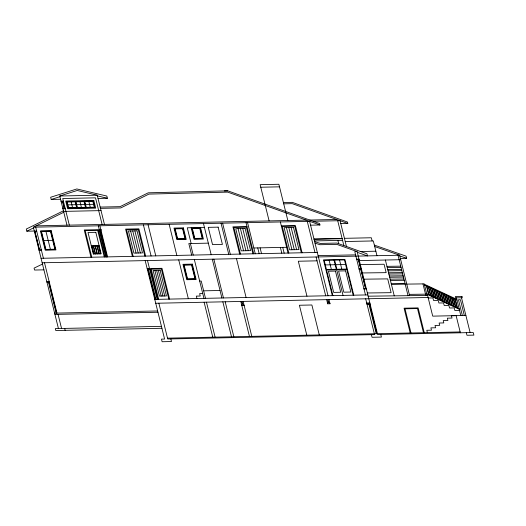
<?xml version="1.0" encoding="UTF-8"?>
<svg xmlns="http://www.w3.org/2000/svg" width="526" height="526" viewBox="0 0 526 526"><rect width="100%" height="100%" fill="white"/><g stroke="black" fill="none" stroke-linecap="round" stroke-linejoin="round"><path stroke-width="0.79" d="M327.678 303.804L328.987 299.59L330.019 303.758L327.678 303.804L326.646 299.636L330.019 303.758M63.429 210.814L26.3 229.04L26.833 231.203L36.649 230.993M58.432 328.54L33.355 227.193L63.784 212.254M26.833 231.203L33.532 227.916M42.481 264.078L34.065 268.122L34.545 270.048L43.908 269.845M66.986 225.194L59.76 196.007L77.223 190.478L97.218 195.212L104.444 224.398M98.027 198.453L107.389 198.256L106.844 196.06L76.842 188.959L50.654 197.25L51.2 199.446L59.931 196.685M310.57 225.181L319.94 224.983L319.584 223.55L227.771 190.833L148.24 192.818L120.046 206.659L100.157 207.08M260.778 187.23L279.51 186.835M227.771 190.833L224.332 190.918M59.76 196.007L97.218 195.212M51.2 199.446L60.562 199.249M61.029 201.136L63.37 201.09M61.187 201.78L63.534 201.728M67.834 204.864L75.895 204.693M76.678 204.673L84.745 204.502M85.528 204.489L93.589 204.318M283.396 202.549L292.292 202.359L347.443 222.011L347.798 223.451L340.776 223.596M62.778 208.191L65.119 208.145M283.711 203.832L292.239 203.647L347.798 223.451M62.936 208.835L65.277 208.783M100.473 208.362L120.743 207.934L148.937 194.094L227.719 192.121L319.94 224.983M63.574 211.399L101.031 210.604M36.097 225.845L306.277 220.118M309.742 220.046L336.64 219.474M33.355 227.193L309.689 221.334M313.161 221.262L340.059 220.69L346.443 246.484M204.436 227.436L187.269 227.797L191.155 243.512M246.97 226.535L232.919 226.831L239.665 254.091M281.305 225.805L295.356 225.509L302.102 252.769M34.407 231.44L36.748 231.394M43.711 240.513L52.685 240.323M313.983 238.975L342.078 238.377M344.425 238.331L371.349 237.759L372.138 240.967M314.068 239.297L342.163 238.699M208.322 243.15L188.814 243.564L191.674 255.11M91.268 245.662L99.072 245.491M314.469 240.928L342.564 240.329M91.425 246.299L99.23 246.135M345.214 241.533L373.309 240.941L376.964 255.695M38.97 249.883L41.311 249.837M39.069 250.284L41.409 250.238M253.848 247.989L286.624 247.292M41.054 258.305L317.316 252.441M466.312 332.662L466.957 335.266L473.893 335.121L473.249 332.517L377.648 334.543L357.121 251.599L354.78 251.652L365.491 294.948M360.593 251.527L375.853 251.204M318.112 255.649L355.576 254.854M42.165 262.79L399.596 255.215L409.603 295.651M356.641 259.186L358.988 259.134M400.391 258.437L406.637 258.305L406.105 256.155L374.341 245.109M356.766 259.666L359.107 259.62M317.04 260.83L298.314 261.231L306.96 296.184M359.343 260.58L400.707 259.699M147.162 268.628L149.502 268.576M325.311 264.926L335.167 264.716M335.752 264.709L345.602 264.499M147.319 269.266L149.66 269.22M359.028 268.806L361.369 268.76M359.14 269.279L361.48 269.233M46.847 281.712L49.188 281.666M47.005 282.357L49.345 282.304M199.663 281.055L201.221 281.022L205.508 298.341M50.443 290.017L50.838 290.01M203.654 290.832L220.039 290.483M363.907 288.524L366.247 288.472M364.025 289.004L366.366 288.952M202.76 293.561L199.637 293.626L200.228 296.033L196.329 296.112L196.921 298.518M52.35 297.716L52.738 297.709M154.782 299.412L367.832 294.895M54.257 305.415L54.645 305.409M155.735 303.259L428.098 297.486M366.694 302.976L369.817 302.91M366.905 303.824L370.028 303.752M367.023 304.304L370.146 304.238M54.625 313.141L157.636 310.958M54.941 314.423L157.958 312.24M459.54 310.412L454.858 310.511L454.214 307.907L449.533 308.006L448.888 305.402L444.207 305.501L443.569 302.937L438.875 302.996L438.243 300.431L433.549 300.491L432.918 297.926L428.223 297.986M161.449 326.35L55.309 328.605L55.789 330.525L161.923 328.277M167.505 338.152L460.165 331.945M360.33 264.558L384.079 264.249L386.156 272.646L362.407 272.955M386.952 266.347L400.733 266.169M387.267 267.629L401.055 267.451M387.747 269.549L401.529 269.371M388.063 270.837L401.844 270.66M388.543 272.757L402.324 272.58M388.859 274.039L402.64 273.862M389.332 275.966L403.12 275.788M389.654 277.248L403.435 277.07M363.946 279.188L387.701 278.885L391.114 292.673L367.358 292.982M390.128 279.175L403.909 278.997M390.443 280.457L404.231 280.279M391.252 283.724L405.04 283.547M391.41 284.362L405.198 284.185M406.743 284.106L424.258 283.882L427.119 295.428M409.287 294.369L425.514 294.159M368.154 296.191L427.585 295.421L432.714 316.139L456.127 315.646L460.368 332.787M465.904 315.521L451.44 315.705L452.018 318.072L447.337 318.171L447.915 320.492L443.234 320.59L443.806 322.918L439.125 323.017L439.703 325.344L435.015 325.443L435.594 327.77L430.893 327.869L431.471 330.19L426.803 330.289L427.388 332.642M97.389 195.889L107.389 198.256M314.64 241.625L320.196 243.42L336.857 243.071L366.944 253.788L367.477 255.945L357.299 252.316M315.015 243.13L319.874 244.715L336.798 244.36L357.121 251.599M374.696 246.536L399.596 255.215M399.767 255.912L406.637 258.305M424.357 284.264L456.798 299.333M424.548 285.033L456.989 300.103M426.685 293.659L459.126 308.729M426.803 294.146L459.244 309.216M461.512 297.782L470.126 332.583M464.34 315.541L460.428 299.721L458.468 299.748L462.387 315.567M456.43 297.847L460.822 315.587M455.352 299.34L457.482 307.966M455.016 299.189L457.153 307.815M453.603 298.531L455.74 307.158M453.274 298.373L455.404 307.006M451.808 297.696L453.938 306.323M451.472 297.538L453.609 306.165M450.046 296.874L452.182 305.507M449.71 296.723L451.847 305.35M448.257 296.046L450.394 304.672M447.922 295.895L450.059 304.521M446.495 295.231L448.632 303.857M446.16 295.073L448.297 303.699M444.72 294.402L446.857 303.029M444.385 294.251L446.521 302.877M442.931 293.574L445.068 302.2M442.596 293.416L444.733 302.049M441.156 292.752L443.293 301.378M440.827 292.594L442.958 301.22M439.368 291.917L441.505 300.543M439.032 291.766L441.169 300.392M437.612 291.102L439.743 299.728M437.277 290.95L439.414 299.577M435.83 290.273L437.967 298.899M435.495 290.122L437.632 298.748M434.042 289.445L436.172 298.071M433.707 289.287L435.844 297.92M432.293 288.629L434.423 297.256M431.958 288.478L434.095 297.105M430.511 287.807L432.648 296.434M430.183 287.65L432.319 296.276M428.71 286.966L430.847 295.599M428.374 286.815L430.511 295.441M426.823 286.091L428.96 294.718M426.494 285.94L428.631 294.567M422.976 283.909L425.83 295.441M424.265 332.708L418.124 307.894L404.073 308.19L410.214 333.004M423.483 332.721L417.499 308.552L405.013 308.815L410.997 332.991M398.031 255.248L408.038 295.671M385.387 260.028L394.257 295.849M380.771 334.477L381.416 337.081L372.046 337.278L371.402 334.674M358.541 259.627L360.803 268.766M360.921 269.24L365.682 288.485M369.561 304.245L376.853 333.714M358.397 259.634L360.658 268.773M360.777 269.246L365.537 288.485M368.976 304.258L376.268 333.727M365.669 298.807L374.571 334.608L167.715 338.994L158.852 303.193M337.718 220.736L343.859 245.563M353.788 295.191L344.938 259.436L323.477 259.89L332.327 295.651M353.202 295.204L346.851 269.549L326.561 269.976L332.912 295.638M337.883 240.428L338.698 243.722M339.546 260.035L341.808 269.174M336.706 269.766L343.057 295.421M329.105 260.252L331.367 269.391M309.61 221.308L328.033 295.737M307.276 221.387L314.975 252.493M316.087 256.984L325.693 295.79M301.319 252.782L294.731 226.167L282.245 226.43L288.833 253.045M319.295 334.937L311.885 304.988L299.399 305.251L306.809 335.2M291.148 227.528L296.625 249.659M287.84 220.506L278.872 184.264L260.14 184.665L269.115 220.907M288.807 227.58L294.284 249.705M286.466 227.626L291.943 249.758M280.358 221.952L288.051 253.065M282.725 247.371L284.152 253.144M280.384 247.424L281.811 253.197M260.094 247.851L261.521 253.624M257.747 247.904L259.18 253.677M247.575 222.649L255.274 253.762M246.017 222.682L253.716 253.795M252.934 253.808L246.346 227.193L233.86 227.456L240.448 254.071M242.762 228.554L248.239 250.685M240.421 228.606L245.898 250.731M238.081 228.652L243.558 250.784M236.49 258.674L246.089 297.479M251.79 336.364L243.143 301.411L241.828 305.626L244.169 305.58L240.796 301.457L249.449 336.416M222.603 223.182L230.303 254.288M221.045 223.215L228.744 254.321M225.194 301.786L233.84 336.745M213.852 259.154L223.458 297.959M203.483 223.583L211.182 254.696M212.294 259.186L221.9 297.992M222.846 301.839L231.499 336.798M200.531 227.515L203.391 239.06L194.028 239.264L191.168 227.719M206.462 302.187L215.114 337.146M190.373 243.531L193.233 255.077M194.344 259.568L203.95 298.373M204.121 302.233L212.774 337.192M178.735 259.897L188.341 298.702M169.148 224.313L176.841 255.426M169.609 299.097L161.988 268.313L150.285 268.556L157.905 299.347M168.826 299.116L161.37 268.97L151.225 269.187L158.681 299.333M148.076 224.76L155.775 255.873M158.372 270.325L164.717 295.98M156.61 270.357L162.961 296.013M154.854 270.397L161.206 296.053M143.394 224.858L151.094 255.971M170.838 338.928L171.483 341.532L162.113 341.736L161.469 339.125L164.592 339.06L145.176 260.607M147.517 260.561L157.123 299.366M145.63 256.083L138.884 228.823L125.615 229.106L132.361 256.366M148.391 269.246L155.854 299.393M144.847 256.103L138.259 229.481L126.556 229.73L133.144 256.353M147.905 269.253L155.367 299.399M134.873 230.842L140.343 252.973M132.723 230.888L138.2 253.019M130.579 230.934L136.056 253.065M102.103 224.444L95.515 197.829L62.739 198.526L69.327 225.141M99.881 225.785L100.834 229.632M100.992 230.27L107.58 256.892M100.433 230.283L107.021 256.905M99.848 230.296L106.436 256.918M98.323 225.818L99.276 229.665M99.434 230.303L106.022 256.925M105.049 256.944L98.303 229.684L84.252 229.98L90.998 257.24M104.266 256.964L97.678 230.342L85.192 230.605L91.78 257.227M88.848 201.517L90.275 207.29M98.888 246.142L100.788 253.815M98.599 246.148L100.499 253.815M97.33 246.175L99.23 253.848M97.04 246.181L98.934 253.848M84.344 201.287L85.935 207.704M95.476 246.214L97.376 253.887M95.186 246.221L97.08 253.887M93.621 246.253L95.522 253.926M93.332 246.26L95.226 253.926M92.063 246.286L93.963 253.959M91.767 246.293L93.667 253.959M79.998 201.701L81.425 207.474M75.494 201.478L77.085 207.888M71.155 201.892L72.581 207.665M62.752 201.747L64.336 208.158M62.653 201.747L64.238 208.165M45.992 231.519L50.397 249.317M64.678 328.408L65.152 330.328M58.064 314.357L61.555 328.474M35.696 227.147L43.395 258.253M44.506 262.744L56.966 313.095M48.931 282.317L56.552 313.101M48.543 282.324L56.157 313.108M34.92 231.433L39.483 249.87M34.821 231.433L39.384 249.876M93.806 200.445L65.711 201.037L67.617 208.737L95.712 208.138L93.806 200.445M93.187 201.103L66.651 201.662L68.242 208.079L94.772 207.514L93.187 201.103M75.185 201.806L67.124 201.977L68.551 207.75L76.612 207.579L75.185 201.806M84.035 201.616L75.968 201.787L77.394 207.56L85.462 207.389L84.035 201.616M92.878 201.432L84.817 201.603L86.244 207.375L94.305 207.205L92.878 201.432M51.18 230.684L40.449 230.914L45.216 250.152L55.947 249.929L51.18 230.684M101.031 229.625L99.079 229.671L99.236 230.309L101.189 230.27L101.031 229.625M183.364 227.883L174.001 228.08L176.854 239.626L186.224 239.429L183.364 227.883M218.132 227.147L208.257 227.35L212.537 244.629L222.413 244.419L218.132 227.147M50.792 231.098L41.041 231.302L45.604 249.745L55.355 249.534L50.792 231.098M182.897 228.376L174.704 228.547L177.321 239.133L185.52 238.955L182.897 228.376M200.071 228.008L191.872 228.185L194.495 238.765L202.688 238.594L200.071 228.008M50.483 231.427L41.508 231.618L45.913 249.416L54.888 249.225L50.483 231.427M182.588 228.705L175.171 228.863L177.637 238.804L185.047 238.646L182.588 228.705M199.755 228.337L192.345 228.494L194.804 238.436L202.221 238.285L199.755 228.337M137.016 230.796L128.429 230.98L133.906 253.111L142.493 252.927L137.016 230.796M245.103 228.508L235.74 228.705L241.217 250.836L250.58 250.632L245.103 228.508M293.488 227.482L284.125 227.679L289.602 249.811L298.965 249.607L293.488 227.482M95.811 232.314L88.006 232.485L93.326 253.973L101.13 253.802L95.811 232.314M334.036 260.146L324.18 260.357L326.442 269.496L336.298 269.292L334.036 260.146M344.471 259.929L334.621 260.133L336.883 269.279L346.733 269.069L344.471 259.929M192.332 264.124L182.969 264.322L186.776 279.714L196.145 279.516L192.332 264.124M191.865 264.617L183.673 264.788L187.243 279.221L195.442 279.05L191.865 264.617M191.556 264.946L184.139 265.104L187.558 278.892L194.968 278.734L191.556 264.946M160.128 270.285L153.099 270.436L159.45 296.092L166.472 295.941L160.128 270.285M335.463 271.081L328.441 271.232L333.681 292.397L340.703 292.246L335.463 271.081M345.608 270.864L338.586 271.015L343.826 292.18L350.849 292.029L345.608 270.864M461.979 296.486L455.332 296.572L455.647 297.854L462.295 297.769L461.979 296.486"/></g></svg>
